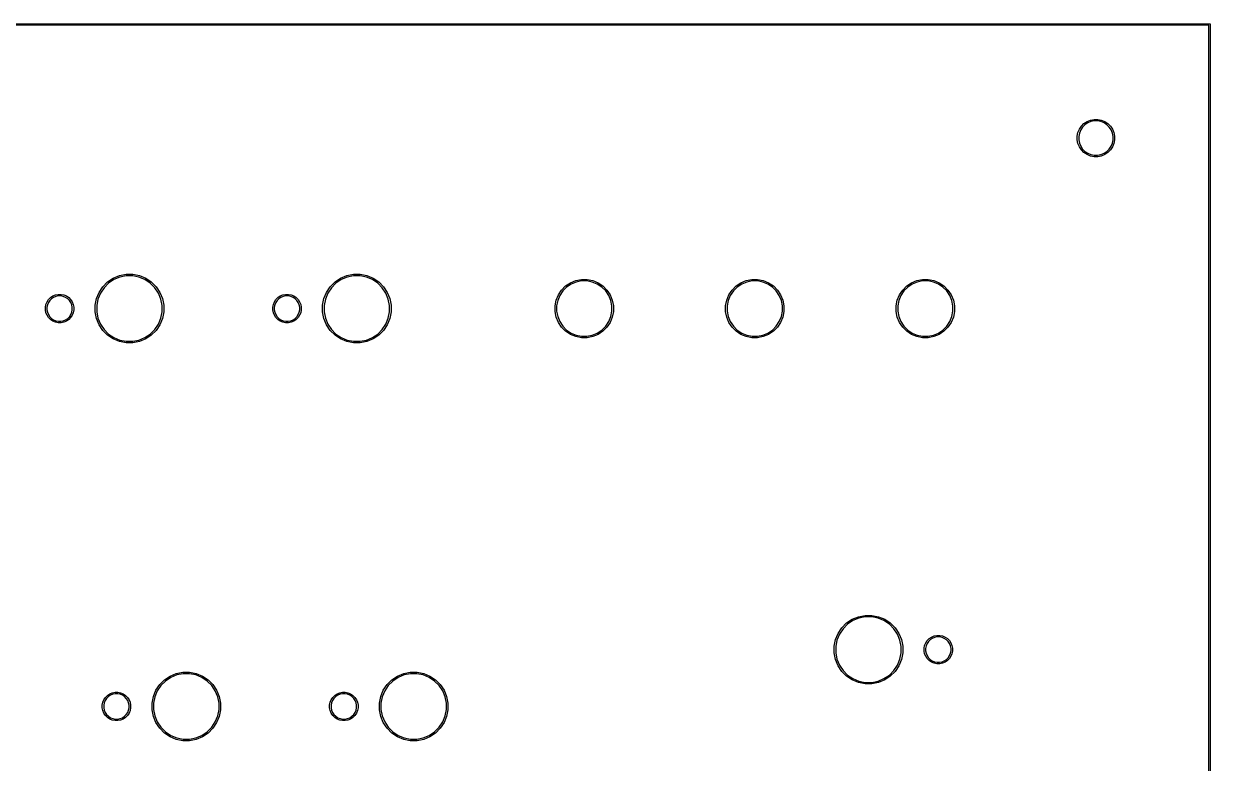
# Model space of a CAD drawing. Extents: x 0.7 to 21.3, y -8.5 to -2.
# Drawn here: x 16.04 to 21.25, y -5.25 to -2 of the extents above; entities that cross this region are included whole.
import ezdxf

# ---------------------------------------------------------------- set-up
doc = ezdxf.new("R2010")
doc.units = 0
doc.header["$MEASUREMENT"] = 0
doc.layers.add('BLACK', color=7, linetype='CONTINUOUS')

msp = doc.modelspace()

# ---------------------------------------------------------------- linework, layer by layer
at = {"layer": 'BLACK', "linetype": 'CONTINUOUS'}
for p, q in [((0.75014, -1.99705), (21.2499, -1.99705)), ((21.247, -2.00295), (0.75295, -2.00295)), ((21.247, -8.49705), (21.247, -2.00295)), ((21.2499, -1.99705), (21.25, -1.99703)), ((21.25, -1.99703), (21.2501, -1.99705)), ((21.2501, -1.99705), (21.2506, -1.99709)), ((21.2506, -1.99709), (21.2511, -1.99726)), ((21.2511, -1.99726), (21.2516, -1.99753)), ((21.2516, -1.99753), (21.2521, -1.9979)), ((21.2521, -1.9979), (21.2525, -1.99835)), ((21.2525, -1.99835), (21.2527, -1.99886)), ((21.2527, -1.99886), (21.2529, -1.99942)), ((21.2529, -1.99942), (21.253, -2)), ((21.253, -2), (21.253, -2.00014)), ((21.253, -2.00014), (21.253, -8.49986)), ((20.6773, -2.46112), (20.6862, -2.44768)), ((20.6914, -2.45192), (20.6832, -2.46427)), ((20.6862, -2.44768), (20.6977, -2.43624)), ((20.7019, -2.44142), (20.6914, -2.45192)), ((20.6977, -2.43624), (20.7111, -2.42726)), ((20.7143, -2.43316), (20.7019, -2.44142)), ((20.7111, -2.42726), (20.7261, -2.42107)), ((20.728, -2.42748), (20.7143, -2.43316)), ((20.7261, -2.42107), (20.7419, -2.41792)), ((20.7426, -2.42458), (20.728, -2.42748)), ((20.7419, -2.41792), (20.7581, -2.41792)), ((20.7574, -2.42458), (20.7426, -2.42458)), ((20.772, -2.42748), (20.7574, -2.42458)), ((20.7581, -2.41792), (20.7739, -2.42107)), ((20.7857, -2.43316), (20.772, -2.42748)), ((20.7739, -2.42107), (20.7889, -2.42726)), ((20.7981, -2.44142), (20.7857, -2.43316)), ((20.7889, -2.42726), (20.8023, -2.43624)), ((20.8086, -2.45192), (20.7981, -2.44142)), ((20.8023, -2.43624), (20.8138, -2.44768)), ((20.8168, -2.46427), (20.8086, -2.45192)), ((20.8138, -2.44768), (20.8227, -2.46112)), ((20.6679, -2.49192), (20.6711, -2.47606)), ((20.6679, -2.50808), (20.6679, -2.49192)), ((20.6711, -2.47606), (20.6773, -2.46112)), ((20.6775, -2.478), (20.6746, -2.49257)), ((20.6746, -2.49257), (20.6746, -2.50743)), ((20.6832, -2.46427), (20.6775, -2.478)), ((20.8225, -2.478), (20.8168, -2.46427)), ((20.8254, -2.49257), (20.8225, -2.478)), ((20.8227, -2.46112), (20.8289, -2.47606)), ((20.8254, -2.50743), (20.8254, -2.49257)), ((20.8289, -2.47606), (20.8321, -2.49192)), ((20.8321, -2.49192), (20.8321, -2.50808)), ((20.6711, -2.52394), (20.6679, -2.50808)), ((20.6773, -2.53888), (20.6711, -2.52394)), ((20.6746, -2.50743), (20.6775, -2.522)), ((20.6862, -2.55232), (20.6773, -2.53888)), ((20.6775, -2.522), (20.6832, -2.53573)), ((20.6832, -2.53573), (20.6914, -2.54808)), ((20.6977, -2.56376), (20.6862, -2.55232)), ((20.6914, -2.54808), (20.7019, -2.55858)), ((20.7981, -2.55858), (20.8086, -2.54808)), ((20.8138, -2.55232), (20.8023, -2.56376)), ((20.8086, -2.54808), (20.8168, -2.53573)), ((20.8227, -2.53888), (20.8138, -2.55232)), ((20.8168, -2.53573), (20.8225, -2.522)), ((20.8225, -2.522), (20.8254, -2.50743)), ((20.8289, -2.52394), (20.8227, -2.53888)), ((20.8321, -2.50808), (20.8289, -2.52394)), ((20.7111, -2.57274), (20.6977, -2.56376)), ((20.7019, -2.55858), (20.7143, -2.56684)), ((20.7261, -2.57893), (20.7111, -2.57274)), ((20.7143, -2.56684), (20.728, -2.57252)), ((20.7419, -2.58208), (20.7261, -2.57893)), ((20.728, -2.57252), (20.7426, -2.57542)), ((20.7581, -2.58208), (20.7419, -2.58208)), ((20.7426, -2.57542), (20.7574, -2.57542)), ((20.7574, -2.57542), (20.772, -2.57252)), ((20.7739, -2.57893), (20.7581, -2.58208)), ((20.772, -2.57252), (20.7857, -2.56684)), ((20.7889, -2.57274), (20.7739, -2.57893)), ((20.7857, -2.56684), (20.7981, -2.55858)), ((20.8023, -2.56376), (20.7889, -2.57274)), ((16.404, -3.13298), (16.4286, -3.1165)), ((16.4318, -3.1224), (16.4082, -3.13816)), ((16.4286, -3.1165), (16.4561, -3.10514)), ((16.458, -3.11155), (16.4318, -3.1224)), ((16.4561, -3.10514), (16.4852, -3.09935)), ((16.4858, -3.10601), (16.458, -3.11155)), ((16.4852, -3.09935), (16.5148, -3.09935)), ((16.5142, -3.10601), (16.4858, -3.10601)), ((16.542, -3.11155), (16.5142, -3.10601)), ((16.5148, -3.09935), (16.5439, -3.10514)), ((16.5682, -3.1224), (16.542, -3.11155)), ((16.5439, -3.10514), (16.5714, -3.1165)), ((16.5918, -3.13816), (16.5682, -3.1224)), ((16.5714, -3.1165), (16.596, -3.13298)), ((17.404, -3.13298), (17.4286, -3.1165)), ((17.4318, -3.1224), (17.4082, -3.13816)), ((17.4286, -3.1165), (17.4561, -3.10514)), ((17.458, -3.11155), (17.4318, -3.1224)), ((17.4561, -3.10514), (17.4852, -3.09935)), ((17.4858, -3.10601), (17.458, -3.11155)), ((17.4852, -3.09935), (17.5148, -3.09935)), ((17.5142, -3.10601), (17.4858, -3.10601)), ((17.542, -3.11155), (17.5142, -3.10601)), ((17.5148, -3.09935), (17.5439, -3.10514)), ((17.5682, -3.1224), (17.542, -3.11155)), ((17.5439, -3.10514), (17.5714, -3.1165)), ((17.5918, -3.13816), (17.5682, -3.1224)), ((17.5714, -3.1165), (17.596, -3.13298)), ((18.4393, -3.13646), (18.4626, -3.1268)), ((18.4626, -3.1268), (18.4874, -3.12188)), ((18.488, -3.12854), (18.4646, -3.13321)), ((18.4874, -3.12188), (18.5126, -3.12188)), ((18.512, -3.12854), (18.488, -3.12854)), ((18.5354, -3.13321), (18.512, -3.12854)), ((18.5126, -3.12188), (18.5374, -3.1268)), ((18.5374, -3.1268), (18.5607, -3.13646)), ((19.1893, -3.13646), (19.2126, -3.1268)), ((19.2126, -3.1268), (19.2374, -3.12188)), ((19.238, -3.12854), (19.2146, -3.13321)), ((19.2374, -3.12188), (19.2626, -3.12188)), ((19.262, -3.12854), (19.238, -3.12854)), ((19.2854, -3.13321), (19.262, -3.12854)), ((19.2626, -3.12188), (19.2874, -3.1268)), ((19.2874, -3.1268), (19.3107, -3.13646)), ((19.9393, -3.13646), (19.9626, -3.1268)), ((19.9626, -3.1268), (19.9874, -3.12188)), ((19.988, -3.12854), (19.9646, -3.13321)), ((19.9874, -3.12188), (20.0126, -3.12188)), ((20.012, -3.12854), (19.988, -3.12854)), ((20.0354, -3.13321), (20.012, -3.12854)), ((20.0126, -3.12188), (20.0374, -3.1268)), ((20.0374, -3.1268), (20.0607, -3.13646)), ((16.3551, -3.20606), (16.3665, -3.17864)), ((16.3724, -3.1818), (16.3615, -3.208)), ((16.3665, -3.17864), (16.383, -3.15397)), ((16.3882, -3.15821), (16.3724, -3.1818)), ((16.383, -3.15397), (16.404, -3.13298)), ((16.4082, -3.13816), (16.3882, -3.15821)), ((16.6118, -3.15821), (16.5918, -3.13816)), ((16.596, -3.13298), (16.617, -3.15397)), ((16.6276, -3.1818), (16.6118, -3.15821)), ((16.617, -3.15397), (16.6335, -3.17864)), ((16.6385, -3.208), (16.6276, -3.1818)), ((16.6335, -3.17864), (16.6449, -3.20606)), ((17.3551, -3.20606), (17.3665, -3.17864)), ((17.3724, -3.1818), (17.3615, -3.208)), ((17.3665, -3.17864), (17.383, -3.15397)), ((17.3882, -3.15821), (17.3724, -3.1818)), ((17.383, -3.15397), (17.404, -3.13298)), ((17.4082, -3.13816), (17.3882, -3.15821)), ((17.6118, -3.15821), (17.5918, -3.13816)), ((17.596, -3.13298), (17.617, -3.15397)), ((17.6276, -3.1818), (17.6118, -3.15821)), ((17.617, -3.15397), (17.6335, -3.17864)), ((17.6385, -3.208), (17.6276, -3.1818)), ((17.6335, -3.17864), (17.6449, -3.20606)), ((18.3865, -3.18931), (18.4005, -3.16833)), ((18.4057, -3.17257), (18.3924, -3.19247)), ((18.4005, -3.16833), (18.4183, -3.15048)), ((18.4226, -3.15566), (18.4057, -3.17257)), ((18.4183, -3.15048), (18.4393, -3.13646)), ((18.4425, -3.14236), (18.4226, -3.15566)), ((18.4646, -3.13321), (18.4425, -3.14236)), ((18.5575, -3.14236), (18.5354, -3.13321)), ((18.5774, -3.15566), (18.5575, -3.14236)), ((18.5607, -3.13646), (18.5817, -3.15048)), ((18.5943, -3.17257), (18.5774, -3.15566)), ((18.5817, -3.15048), (18.5995, -3.16833)), ((18.6076, -3.19247), (18.5943, -3.17257)), ((18.5995, -3.16833), (18.6135, -3.18931)), ((19.1365, -3.18931), (19.1505, -3.16833)), ((19.1557, -3.17257), (19.1424, -3.19247)), ((19.1505, -3.16833), (19.1683, -3.15048)), ((19.1726, -3.15566), (19.1557, -3.17257)), ((19.1683, -3.15048), (19.1893, -3.13646)), ((19.1925, -3.14236), (19.1726, -3.15566)), ((19.2146, -3.13321), (19.1925, -3.14236)), ((19.3075, -3.14236), (19.2854, -3.13321)), ((19.3274, -3.15566), (19.3075, -3.14236)), ((19.3107, -3.13646), (19.3317, -3.15048)), ((19.3443, -3.17257), (19.3274, -3.15566)), ((19.3317, -3.15048), (19.3495, -3.16833)), ((19.3576, -3.19247), (19.3443, -3.17257)), ((19.3495, -3.16833), (19.3635, -3.18931)), ((19.8865, -3.18931), (19.9005, -3.16833)), ((19.9057, -3.17257), (19.8924, -3.19247)), ((19.9005, -3.16833), (19.9183, -3.15048)), ((19.9226, -3.15566), (19.9057, -3.17257)), ((19.9183, -3.15048), (19.9393, -3.13646)), ((19.9425, -3.14236), (19.9226, -3.15566)), ((19.9646, -3.13321), (19.9425, -3.14236)), ((20.0575, -3.14236), (20.0354, -3.13321)), ((20.0774, -3.15566), (20.0575, -3.14236)), ((20.0607, -3.13646), (20.0817, -3.15048)), ((20.0943, -3.17257), (20.0774, -3.15566)), ((20.0817, -3.15048), (20.0995, -3.16833)), ((20.1076, -3.19247), (20.0943, -3.17257)), ((20.0995, -3.16833), (20.1135, -3.18931)), ((16.1304, -3.24384), (16.1328, -3.23177)), ((16.1328, -3.23177), (16.1375, -3.2204)), ((16.1392, -3.23371), (16.1371, -3.2445)), ((16.1375, -3.2204), (16.1444, -3.21016)), ((16.1434, -3.22355), (16.1392, -3.23371)), ((16.1495, -3.21441), (16.1434, -3.22355)), ((16.1444, -3.21016), (16.1531, -3.20146)), ((16.1573, -3.20663), (16.1495, -3.21441)), ((16.1531, -3.20146), (16.1633, -3.19462)), ((16.1665, -3.20052), (16.1573, -3.20663)), ((16.1633, -3.19462), (16.1747, -3.18991)), ((16.1766, -3.19631), (16.1665, -3.20052)), ((16.1747, -3.18991), (16.1868, -3.18751)), ((16.1874, -3.19417), (16.1766, -3.19631)), ((16.1868, -3.18751), (16.1991, -3.18751)), ((16.1984, -3.19417), (16.1874, -3.19417)), ((16.2092, -3.19631), (16.1984, -3.19417)), ((16.1991, -3.18751), (16.2111, -3.18991)), ((16.2194, -3.20052), (16.2092, -3.19631)), ((16.2111, -3.18991), (16.2225, -3.19462)), ((16.2285, -3.20663), (16.2194, -3.20052)), ((16.2225, -3.19462), (16.2328, -3.20146)), ((16.2363, -3.21441), (16.2285, -3.20663)), ((16.2328, -3.20146), (16.2415, -3.21016)), ((16.2424, -3.22355), (16.2363, -3.21441)), ((16.2415, -3.21016), (16.2483, -3.2204)), ((16.2466, -3.23371), (16.2424, -3.22355)), ((16.2487, -3.2445), (16.2466, -3.23371)), ((16.2483, -3.2204), (16.253, -3.23177)), ((16.253, -3.23177), (16.2554, -3.24384)), ((16.3494, -3.23516), (16.3551, -3.20606)), ((16.3615, -3.208), (16.356, -3.23582)), ((16.644, -3.23582), (16.6385, -3.208)), ((16.6449, -3.20606), (16.6506, -3.23516)), ((17.1304, -3.24384), (17.1328, -3.23177)), ((17.1328, -3.23177), (17.1375, -3.2204)), ((17.1392, -3.23371), (17.1371, -3.2445)), ((17.1375, -3.2204), (17.1444, -3.21016)), ((17.1434, -3.22355), (17.1392, -3.23371)), ((17.1495, -3.21441), (17.1434, -3.22355)), ((17.1444, -3.21016), (17.1531, -3.20146)), ((17.1573, -3.20663), (17.1495, -3.21441)), ((17.1531, -3.20146), (17.1633, -3.19462)), ((17.1665, -3.20052), (17.1573, -3.20663)), ((17.1633, -3.19462), (17.1747, -3.18991)), ((17.1766, -3.19631), (17.1665, -3.20052)), ((17.1747, -3.18991), (17.1868, -3.18751)), ((17.1874, -3.19417), (17.1766, -3.19631)), ((17.1868, -3.18751), (17.1991, -3.18751)), ((17.1984, -3.19417), (17.1874, -3.19417)), ((17.2092, -3.19631), (17.1984, -3.19417)), ((17.1991, -3.18751), (17.2111, -3.18991)), ((17.2194, -3.20052), (17.2092, -3.19631)), ((17.2111, -3.18991), (17.2225, -3.19462)), ((17.2285, -3.20663), (17.2194, -3.20052)), ((17.2225, -3.19462), (17.2328, -3.20146)), ((17.2363, -3.21441), (17.2285, -3.20663)), ((17.2328, -3.20146), (17.2415, -3.21016)), ((17.2424, -3.22355), (17.2363, -3.21441)), ((17.2415, -3.21016), (17.2483, -3.2204)), ((17.2466, -3.23371), (17.2424, -3.22355)), ((17.2487, -3.2445), (17.2466, -3.23371)), ((17.2483, -3.2204), (17.253, -3.23177)), ((17.253, -3.23177), (17.2554, -3.24384)), ((17.3494, -3.23516), (17.3551, -3.20606)), ((17.3615, -3.208), (17.356, -3.23582)), ((17.644, -3.23582), (17.6385, -3.208)), ((17.6449, -3.20606), (17.6506, -3.23516)), ((18.3719, -3.23738), (18.3768, -3.21263)), ((18.3768, -3.21263), (18.3865, -3.18931)), ((18.3832, -3.21457), (18.3785, -3.23804)), ((18.3924, -3.19247), (18.3832, -3.21457)), ((18.6168, -3.21457), (18.6076, -3.19247)), ((18.6135, -3.18931), (18.6232, -3.21263)), ((18.6215, -3.23804), (18.6168, -3.21457)), ((18.6232, -3.21263), (18.6281, -3.23738)), ((19.1219, -3.23738), (19.1268, -3.21263)), ((19.1268, -3.21263), (19.1365, -3.18931)), ((19.1332, -3.21457), (19.1285, -3.23804)), ((19.1424, -3.19247), (19.1332, -3.21457)), ((19.3668, -3.21457), (19.3576, -3.19247)), ((19.3635, -3.18931), (19.3732, -3.21263)), ((19.3715, -3.23804), (19.3668, -3.21457)), ((19.3732, -3.21263), (19.3781, -3.23738)), ((19.8719, -3.23738), (19.8768, -3.21263)), ((19.8768, -3.21263), (19.8865, -3.18931)), ((19.8832, -3.21457), (19.8785, -3.23804)), ((19.8924, -3.19247), (19.8832, -3.21457)), ((20.1168, -3.21457), (20.1076, -3.19247)), ((20.1135, -3.18931), (20.1232, -3.21263)), ((20.1215, -3.23804), (20.1168, -3.21457)), ((20.1232, -3.21263), (20.1281, -3.23738)), ((16.1304, -3.25616), (16.1304, -3.24384)), ((16.1328, -3.26823), (16.1304, -3.25616)), ((16.1375, -3.2796), (16.1328, -3.26823)), ((16.1371, -3.2445), (16.1371, -3.2555)), ((16.1371, -3.2555), (16.1392, -3.26629)), ((16.1444, -3.28984), (16.1375, -3.2796)), ((16.1392, -3.26629), (16.1434, -3.27645)), ((16.1434, -3.27645), (16.1495, -3.28559)), ((16.1495, -3.28559), (16.1573, -3.29337)), ((16.2285, -3.29337), (16.2363, -3.28559)), ((16.2363, -3.28559), (16.2424, -3.27645)), ((16.2483, -3.2796), (16.2415, -3.28984)), ((16.2424, -3.27645), (16.2466, -3.26629)), ((16.2466, -3.26629), (16.2487, -3.2555)), ((16.253, -3.26823), (16.2483, -3.2796)), ((16.2487, -3.2555), (16.2487, -3.2445)), ((16.2554, -3.25616), (16.253, -3.26823)), ((16.2554, -3.24384), (16.2554, -3.25616)), ((16.3494, -3.26484), (16.3494, -3.23516)), ((16.3551, -3.29394), (16.3494, -3.26484)), ((16.356, -3.23582), (16.356, -3.26418)), ((16.356, -3.26418), (16.3615, -3.292)), ((16.6385, -3.292), (16.644, -3.26418)), ((16.644, -3.26418), (16.644, -3.23582)), ((16.6506, -3.26484), (16.6449, -3.29394)), ((16.6506, -3.23516), (16.6506, -3.26484)), ((17.1304, -3.25616), (17.1304, -3.24384)), ((17.1328, -3.26823), (17.1304, -3.25616)), ((17.1375, -3.2796), (17.1328, -3.26823)), ((17.1371, -3.2445), (17.1371, -3.2555)), ((17.1371, -3.2555), (17.1392, -3.26629)), ((17.1444, -3.28984), (17.1375, -3.2796)), ((17.1392, -3.26629), (17.1434, -3.27645)), ((17.1434, -3.27645), (17.1495, -3.28559)), ((17.1495, -3.28559), (17.1573, -3.29337)), ((17.2285, -3.29337), (17.2363, -3.28559)), ((17.2363, -3.28559), (17.2424, -3.27645)), ((17.2483, -3.2796), (17.2415, -3.28984)), ((17.2424, -3.27645), (17.2466, -3.26629)), ((17.2466, -3.26629), (17.2487, -3.2555)), ((17.253, -3.26823), (17.2483, -3.2796)), ((17.2487, -3.2555), (17.2487, -3.2445)), ((17.2554, -3.25616), (17.253, -3.26823)), ((17.2554, -3.24384), (17.2554, -3.25616)), ((17.3494, -3.26484), (17.3494, -3.23516)), ((17.3551, -3.29394), (17.3494, -3.26484)), ((17.356, -3.23582), (17.356, -3.26418)), ((17.356, -3.26418), (17.3615, -3.292)), ((17.6385, -3.292), (17.644, -3.26418)), ((17.644, -3.26418), (17.644, -3.23582)), ((17.6506, -3.26484), (17.6449, -3.29394)), ((17.6506, -3.23516), (17.6506, -3.26484)), ((18.3719, -3.26262), (18.3719, -3.23738)), ((18.3768, -3.28737), (18.3719, -3.26262)), ((18.3785, -3.23804), (18.3785, -3.26196)), ((18.3785, -3.26196), (18.3832, -3.28543)), ((18.3832, -3.28543), (18.3924, -3.30753)), ((18.6076, -3.30753), (18.6168, -3.28543)), ((18.6168, -3.28543), (18.6215, -3.26196)), ((18.6215, -3.26196), (18.6215, -3.23804)), ((18.6281, -3.26262), (18.6232, -3.28737)), ((18.6281, -3.23738), (18.6281, -3.26262)), ((19.1219, -3.26262), (19.1219, -3.23738)), ((19.1268, -3.28737), (19.1219, -3.26262)), ((19.1285, -3.23804), (19.1285, -3.26196)), ((19.1285, -3.26196), (19.1332, -3.28543)), ((19.1332, -3.28543), (19.1424, -3.30753)), ((19.3576, -3.30753), (19.3668, -3.28543)), ((19.3668, -3.28543), (19.3715, -3.26196)), ((19.3715, -3.26196), (19.3715, -3.23804)), ((19.3781, -3.26262), (19.3732, -3.28737)), ((19.3781, -3.23738), (19.3781, -3.26262)), ((19.8719, -3.26262), (19.8719, -3.23738)), ((19.8768, -3.28737), (19.8719, -3.26262)), ((19.8785, -3.23804), (19.8785, -3.26196)), ((19.8785, -3.26196), (19.8832, -3.28543)), ((19.8832, -3.28543), (19.8924, -3.30753)), ((20.1076, -3.30753), (20.1168, -3.28543)), ((20.1168, -3.28543), (20.1215, -3.26196)), ((20.1215, -3.26196), (20.1215, -3.23804)), ((20.1281, -3.26262), (20.1232, -3.28737)), ((20.1281, -3.23738), (20.1281, -3.26262)), ((16.1531, -3.29854), (16.1444, -3.28984)), ((16.1633, -3.30538), (16.1531, -3.29854)), ((16.1573, -3.29337), (16.1665, -3.29948)), ((16.1747, -3.31009), (16.1633, -3.30538)), ((16.1665, -3.29948), (16.1766, -3.30369)), ((16.1868, -3.31249), (16.1747, -3.31009)), ((16.1766, -3.30369), (16.1874, -3.30583)), ((16.1991, -3.31249), (16.1868, -3.31249)), ((16.1874, -3.30583), (16.1984, -3.30583)), ((16.1984, -3.30583), (16.2092, -3.30369)), ((16.2111, -3.31009), (16.1991, -3.31249)), ((16.2092, -3.30369), (16.2194, -3.29948)), ((16.2225, -3.30538), (16.2111, -3.31009)), ((16.2194, -3.29948), (16.2285, -3.29337)), ((16.2328, -3.29854), (16.2225, -3.30538)), ((16.2415, -3.28984), (16.2328, -3.29854)), ((16.3665, -3.32136), (16.3551, -3.29394)), ((16.3615, -3.292), (16.3724, -3.3182)), ((16.383, -3.34603), (16.3665, -3.32136)), ((16.3724, -3.3182), (16.3882, -3.34179)), ((16.6118, -3.34179), (16.6276, -3.3182)), ((16.6335, -3.32136), (16.617, -3.34603)), ((16.6276, -3.3182), (16.6385, -3.292)), ((16.6449, -3.29394), (16.6335, -3.32136)), ((17.1531, -3.29854), (17.1444, -3.28984)), ((17.1633, -3.30538), (17.1531, -3.29854)), ((17.1573, -3.29337), (17.1665, -3.29948)), ((17.1747, -3.31009), (17.1633, -3.30538)), ((17.1665, -3.29948), (17.1766, -3.30369)), ((17.1868, -3.31249), (17.1747, -3.31009)), ((17.1766, -3.30369), (17.1874, -3.30583)), ((17.1991, -3.31249), (17.1868, -3.31249)), ((17.1874, -3.30583), (17.1984, -3.30583)), ((17.1984, -3.30583), (17.2092, -3.30369)), ((17.2111, -3.31009), (17.1991, -3.31249)), ((17.2092, -3.30369), (17.2194, -3.29948)), ((17.2225, -3.30538), (17.2111, -3.31009)), ((17.2194, -3.29948), (17.2285, -3.29337)), ((17.2328, -3.29854), (17.2225, -3.30538)), ((17.2415, -3.28984), (17.2328, -3.29854)), ((17.3665, -3.32136), (17.3551, -3.29394)), ((17.3615, -3.292), (17.3724, -3.3182)), ((17.383, -3.34603), (17.3665, -3.32136)), ((17.3724, -3.3182), (17.3882, -3.34179)), ((17.6118, -3.34179), (17.6276, -3.3182)), ((17.6335, -3.32136), (17.617, -3.34603)), ((17.6276, -3.3182), (17.6385, -3.292)), ((17.6449, -3.29394), (17.6335, -3.32136)), ((18.3865, -3.31069), (18.3768, -3.28737)), ((18.4005, -3.33167), (18.3865, -3.31069)), ((18.3924, -3.30753), (18.4057, -3.32743)), ((18.4183, -3.34952), (18.4005, -3.33167)), ((18.4057, -3.32743), (18.4226, -3.34434)), ((18.5774, -3.34434), (18.5943, -3.32743)), ((18.5995, -3.33167), (18.5817, -3.34952)), ((18.5943, -3.32743), (18.6076, -3.30753)), ((18.6135, -3.31069), (18.5995, -3.33167)), ((18.6232, -3.28737), (18.6135, -3.31069)), ((19.1365, -3.31069), (19.1268, -3.28737)), ((19.1505, -3.33167), (19.1365, -3.31069)), ((19.1424, -3.30753), (19.1557, -3.32743)), ((19.1683, -3.34952), (19.1505, -3.33167)), ((19.1557, -3.32743), (19.1726, -3.34434)), ((19.3274, -3.34434), (19.3443, -3.32743)), ((19.3495, -3.33167), (19.3317, -3.34952)), ((19.3443, -3.32743), (19.3576, -3.30753)), ((19.3635, -3.31069), (19.3495, -3.33167)), ((19.3732, -3.28737), (19.3635, -3.31069)), ((19.8865, -3.31069), (19.8768, -3.28737)), ((19.9005, -3.33167), (19.8865, -3.31069)), ((19.8924, -3.30753), (19.9057, -3.32743)), ((19.9183, -3.34952), (19.9005, -3.33167)), ((19.9057, -3.32743), (19.9226, -3.34434)), ((20.0774, -3.34434), (20.0943, -3.32743)), ((20.0995, -3.33167), (20.0817, -3.34952)), ((20.0943, -3.32743), (20.1076, -3.30753)), ((20.1135, -3.31069), (20.0995, -3.33167)), ((20.1232, -3.28737), (20.1135, -3.31069)), ((16.404, -3.36702), (16.383, -3.34603)), ((16.3882, -3.34179), (16.4082, -3.36184)), ((16.4286, -3.3835), (16.404, -3.36702)), ((16.4082, -3.36184), (16.4318, -3.3776)), ((16.4561, -3.39486), (16.4286, -3.3835)), ((16.4318, -3.3776), (16.458, -3.38845)), ((16.458, -3.38845), (16.4858, -3.39399)), ((16.5142, -3.39399), (16.542, -3.38845)), ((16.542, -3.38845), (16.5682, -3.3776)), ((16.5714, -3.3835), (16.5439, -3.39486)), ((16.5682, -3.3776), (16.5918, -3.36184)), ((16.596, -3.36702), (16.5714, -3.3835)), ((16.5918, -3.36184), (16.6118, -3.34179)), ((16.617, -3.34603), (16.596, -3.36702)), ((17.404, -3.36702), (17.383, -3.34603)), ((17.3882, -3.34179), (17.4082, -3.36184)), ((17.4286, -3.3835), (17.404, -3.36702)), ((17.4082, -3.36184), (17.4318, -3.3776)), ((17.4561, -3.39486), (17.4286, -3.3835)), ((17.4318, -3.3776), (17.458, -3.38845)), ((17.458, -3.38845), (17.4858, -3.39399)), ((17.5142, -3.39399), (17.542, -3.38845)), ((17.542, -3.38845), (17.5682, -3.3776)), ((17.5714, -3.3835), (17.5439, -3.39486)), ((17.5682, -3.3776), (17.5918, -3.36184)), ((17.596, -3.36702), (17.5714, -3.3835)), ((17.5918, -3.36184), (17.6118, -3.34179)), ((17.617, -3.34603), (17.596, -3.36702)), ((18.4393, -3.36354), (18.4183, -3.34952)), ((18.4226, -3.34434), (18.4425, -3.35764)), ((18.4626, -3.3732), (18.4393, -3.36354)), ((18.4425, -3.35764), (18.4646, -3.36679)), ((18.4874, -3.37812), (18.4626, -3.3732)), ((18.4646, -3.36679), (18.488, -3.37146)), ((18.5126, -3.37812), (18.4874, -3.37812)), ((18.488, -3.37146), (18.512, -3.37146)), ((18.512, -3.37146), (18.5354, -3.36679)), ((18.5374, -3.3732), (18.5126, -3.37812)), ((18.5354, -3.36679), (18.5575, -3.35764)), ((18.5607, -3.36354), (18.5374, -3.3732)), ((18.5575, -3.35764), (18.5774, -3.34434)), ((18.5817, -3.34952), (18.5607, -3.36354)), ((19.1893, -3.36354), (19.1683, -3.34952)), ((19.1726, -3.34434), (19.1925, -3.35764)), ((19.2126, -3.3732), (19.1893, -3.36354)), ((19.1925, -3.35764), (19.2146, -3.36679)), ((19.2374, -3.37812), (19.2126, -3.3732)), ((19.2146, -3.36679), (19.238, -3.37146)), ((19.2626, -3.37812), (19.2374, -3.37812)), ((19.238, -3.37146), (19.262, -3.37146)), ((19.262, -3.37146), (19.2854, -3.36679)), ((19.2874, -3.3732), (19.2626, -3.37812)), ((19.2854, -3.36679), (19.3075, -3.35764)), ((19.3107, -3.36354), (19.2874, -3.3732)), ((19.3075, -3.35764), (19.3274, -3.34434)), ((19.3317, -3.34952), (19.3107, -3.36354)), ((19.9393, -3.36354), (19.9183, -3.34952)), ((19.9226, -3.34434), (19.9425, -3.35764)), ((19.9626, -3.3732), (19.9393, -3.36354)), ((19.9425, -3.35764), (19.9646, -3.36679)), ((19.9874, -3.37812), (19.9626, -3.3732)), ((19.9646, -3.36679), (19.988, -3.37146)), ((20.0126, -3.37812), (19.9874, -3.37812)), ((19.988, -3.37146), (20.012, -3.37146)), ((20.012, -3.37146), (20.0354, -3.36679)), ((20.0374, -3.3732), (20.0126, -3.37812)), ((20.0354, -3.36679), (20.0575, -3.35764)), ((20.0607, -3.36354), (20.0374, -3.3732)), ((20.0575, -3.35764), (20.0774, -3.34434)), ((20.0817, -3.34952), (20.0607, -3.36354)), ((16.4852, -3.40065), (16.4561, -3.39486)), ((16.5148, -3.40065), (16.4852, -3.40065)), ((16.4858, -3.39399), (16.5142, -3.39399)), ((16.5439, -3.39486), (16.5148, -3.40065)), ((17.4852, -3.40065), (17.4561, -3.39486)), ((17.5148, -3.40065), (17.4852, -3.40065)), ((17.4858, -3.39399), (17.5142, -3.39399)), ((17.5439, -3.39486), (17.5148, -3.40065)), ((19.633, -4.65397), (19.654, -4.63298)), ((19.6582, -4.63816), (19.6382, -4.65821)), ((19.654, -4.63298), (19.6786, -4.6165)), ((19.6818, -4.6224), (19.6582, -4.63816)), ((19.6786, -4.6165), (19.7061, -4.60514)), ((19.708, -4.61155), (19.6818, -4.6224)), ((19.7061, -4.60514), (19.7352, -4.59935)), ((19.7358, -4.60601), (19.708, -4.61155)), ((19.7352, -4.59935), (19.7648, -4.59935)), ((19.7642, -4.60601), (19.7358, -4.60601)), ((19.792, -4.61155), (19.7642, -4.60601)), ((19.7648, -4.59935), (19.7939, -4.60514)), ((19.8182, -4.6224), (19.792, -4.61155)), ((19.7939, -4.60514), (19.8214, -4.6165)), ((19.8418, -4.63816), (19.8182, -4.6224)), ((19.8214, -4.6165), (19.846, -4.63298)), ((19.8618, -4.65821), (19.8418, -4.63816)), ((19.846, -4.63298), (19.867, -4.65397)), ((19.6051, -4.70606), (19.6165, -4.67864)), ((19.6224, -4.6818), (19.6115, -4.708)), ((19.6165, -4.67864), (19.633, -4.65397)), ((19.6382, -4.65821), (19.6224, -4.6818)), ((19.8776, -4.6818), (19.8618, -4.65821)), ((19.867, -4.65397), (19.8835, -4.67864)), ((19.8885, -4.708), (19.8776, -4.6818)), ((19.8835, -4.67864), (19.8949, -4.70606)), ((20.0172, -4.70146), (20.0275, -4.69462)), ((20.0275, -4.69462), (20.0389, -4.68991)), ((20.0389, -4.68991), (20.0509, -4.68751)), ((20.0516, -4.69417), (20.0408, -4.69631)), ((20.0509, -4.68751), (20.0632, -4.68751)), ((20.0626, -4.69417), (20.0516, -4.69417)), ((20.0734, -4.69631), (20.0626, -4.69417)), ((20.0632, -4.68751), (20.0753, -4.68991)), ((20.0753, -4.68991), (20.0867, -4.69462)), ((20.0867, -4.69462), (20.0969, -4.70146)), ((19.5994, -4.73516), (19.6051, -4.70606)), ((19.5994, -4.76484), (19.5994, -4.73516)), ((19.6115, -4.708), (19.606, -4.73582)), ((19.606, -4.73582), (19.606, -4.76418)), ((19.894, -4.73582), (19.8885, -4.708)), ((19.894, -4.76418), (19.894, -4.73582)), ((19.8949, -4.70606), (19.9006, -4.73516)), ((19.9006, -4.73516), (19.9006, -4.76484)), ((19.9946, -4.74385), (19.997, -4.73177)), ((19.9946, -4.75615), (19.9946, -4.74385)), ((19.997, -4.73177), (20.0017, -4.7204)), ((20.0034, -4.73371), (20.0013, -4.7445)), ((20.0013, -4.7445), (20.0013, -4.7555)), ((20.0017, -4.7204), (20.0085, -4.71016)), ((20.0076, -4.72355), (20.0034, -4.73371)), ((20.0137, -4.71441), (20.0076, -4.72355)), ((20.0085, -4.71016), (20.0172, -4.70146)), ((20.0215, -4.70663), (20.0137, -4.71441)), ((20.0306, -4.70052), (20.0215, -4.70663)), ((20.0408, -4.69631), (20.0306, -4.70052)), ((20.0835, -4.70052), (20.0734, -4.69631)), ((20.0927, -4.70663), (20.0835, -4.70052)), ((20.1005, -4.71441), (20.0927, -4.70663)), ((20.0969, -4.70146), (20.1056, -4.71016)), ((20.1066, -4.72355), (20.1005, -4.71441)), ((20.1056, -4.71016), (20.1125, -4.7204)), ((20.1108, -4.73371), (20.1066, -4.72355)), ((20.1129, -4.7445), (20.1108, -4.73371)), ((20.1125, -4.7204), (20.1172, -4.73177)), ((20.1129, -4.7555), (20.1129, -4.7445)), ((20.1172, -4.73177), (20.1196, -4.74385)), ((20.1196, -4.74385), (20.1196, -4.75615)), ((19.6051, -4.79394), (19.5994, -4.76484)), ((19.6165, -4.82136), (19.6051, -4.79394)), ((19.606, -4.76418), (19.6115, -4.792)), ((19.6115, -4.792), (19.6224, -4.8182)), ((19.8776, -4.8182), (19.8885, -4.792)), ((19.8949, -4.79394), (19.8835, -4.82136)), ((19.8885, -4.792), (19.894, -4.76418)), ((19.9006, -4.76484), (19.8949, -4.79394)), ((19.997, -4.76823), (19.9946, -4.75615)), ((20.0017, -4.7796), (19.997, -4.76823)), ((20.0013, -4.7555), (20.0034, -4.76629)), ((20.0085, -4.78984), (20.0017, -4.7796)), ((20.0034, -4.76629), (20.0076, -4.77645)), ((20.0076, -4.77645), (20.0137, -4.78559)), ((20.0172, -4.79854), (20.0085, -4.78984)), ((20.0137, -4.78559), (20.0215, -4.79337)), ((20.0275, -4.80538), (20.0172, -4.79854)), ((20.0215, -4.79337), (20.0306, -4.79948)), ((20.0306, -4.79948), (20.0408, -4.80369)), ((20.0734, -4.80369), (20.0835, -4.79948)), ((20.0835, -4.79948), (20.0927, -4.79337)), ((20.0969, -4.79854), (20.0867, -4.80538)), ((20.0927, -4.79337), (20.1005, -4.78559)), ((20.1056, -4.78984), (20.0969, -4.79854)), ((20.1005, -4.78559), (20.1066, -4.77645)), ((20.1125, -4.7796), (20.1056, -4.78984)), ((20.1066, -4.77645), (20.1108, -4.76629)), ((20.1108, -4.76629), (20.1129, -4.7555)), ((20.1172, -4.76823), (20.1125, -4.7796)), ((20.1196, -4.75615), (20.1172, -4.76823)), ((16.7061, -4.85514), (16.7352, -4.84935)), ((16.7352, -4.84935), (16.7648, -4.84935)), ((16.7648, -4.84935), (16.7939, -4.85514)), ((17.7061, -4.85514), (17.7352, -4.84935)), ((17.7352, -4.84935), (17.7648, -4.84935)), ((17.7648, -4.84935), (17.7939, -4.85514)), ((19.633, -4.84603), (19.6165, -4.82136)), ((19.6224, -4.8182), (19.6382, -4.84179)), ((19.654, -4.86702), (19.633, -4.84603)), ((19.6382, -4.84179), (19.6582, -4.86184)), ((19.8418, -4.86184), (19.8618, -4.84179)), ((19.867, -4.84603), (19.846, -4.86702)), ((19.8618, -4.84179), (19.8776, -4.8182)), ((19.8835, -4.82136), (19.867, -4.84603)), ((20.0389, -4.81009), (20.0275, -4.80538)), ((20.0509, -4.81249), (20.0389, -4.81009)), ((20.0408, -4.80369), (20.0516, -4.80583)), ((20.0632, -4.81249), (20.0509, -4.81249)), ((20.0516, -4.80583), (20.0626, -4.80583)), ((20.0626, -4.80583), (20.0734, -4.80369)), ((20.0753, -4.81009), (20.0632, -4.81249)), ((20.0867, -4.80538), (20.0753, -4.81009)), ((16.6165, -4.92864), (16.633, -4.90397)), ((16.633, -4.90397), (16.654, -4.88298)), ((16.6582, -4.88816), (16.6382, -4.90821)), ((16.654, -4.88298), (16.6786, -4.8665)), ((16.6818, -4.8724), (16.6582, -4.88816)), ((16.6786, -4.8665), (16.7061, -4.85514)), ((16.708, -4.86155), (16.6818, -4.8724)), ((16.7358, -4.85601), (16.708, -4.86155)), ((16.7642, -4.85601), (16.7358, -4.85601)), ((16.792, -4.86155), (16.7642, -4.85601)), ((16.8182, -4.8724), (16.792, -4.86155)), ((16.7939, -4.85514), (16.8214, -4.8665)), ((16.8418, -4.88816), (16.8182, -4.8724)), ((16.8214, -4.8665), (16.846, -4.88298)), ((16.8618, -4.90821), (16.8418, -4.88816)), ((16.846, -4.88298), (16.867, -4.90397)), ((16.867, -4.90397), (16.8835, -4.92864)), ((17.6165, -4.92864), (17.633, -4.90397)), ((17.633, -4.90397), (17.654, -4.88298)), ((17.6582, -4.88816), (17.6382, -4.90821)), ((17.654, -4.88298), (17.6786, -4.8665)), ((17.6818, -4.8724), (17.6582, -4.88816)), ((17.6786, -4.8665), (17.7061, -4.85514)), ((17.708, -4.86155), (17.6818, -4.8724)), ((17.7358, -4.85601), (17.708, -4.86155)), ((17.7642, -4.85601), (17.7358, -4.85601)), ((17.792, -4.86155), (17.7642, -4.85601)), ((17.8182, -4.8724), (17.792, -4.86155)), ((17.7939, -4.85514), (17.8214, -4.8665)), ((17.8418, -4.88816), (17.8182, -4.8724)), ((17.8214, -4.8665), (17.846, -4.88298)), ((17.8618, -4.90821), (17.8418, -4.88816)), ((17.846, -4.88298), (17.867, -4.90397)), ((17.867, -4.90397), (17.8835, -4.92864)), ((19.6786, -4.8835), (19.654, -4.86702)), ((19.6582, -4.86184), (19.6818, -4.8776)), ((19.7061, -4.89486), (19.6786, -4.8835)), ((19.6818, -4.8776), (19.708, -4.88845)), ((19.7352, -4.90065), (19.7061, -4.89486)), ((19.708, -4.88845), (19.7358, -4.89399)), ((19.7648, -4.90065), (19.7352, -4.90065)), ((19.7358, -4.89399), (19.7642, -4.89399)), ((19.7642, -4.89399), (19.792, -4.88845)), ((19.7939, -4.89486), (19.7648, -4.90065)), ((19.792, -4.88845), (19.8182, -4.8776)), ((19.8214, -4.8835), (19.7939, -4.89486)), ((19.8182, -4.8776), (19.8418, -4.86184)), ((19.846, -4.86702), (19.8214, -4.8835)), ((16.3944, -4.96016), (16.4031, -4.95146)), ((16.4073, -4.95663), (16.3995, -4.96441)), ((16.4031, -4.95146), (16.4133, -4.94462)), ((16.4165, -4.95052), (16.4073, -4.95663)), ((16.4133, -4.94462), (16.4247, -4.93991)), ((16.4266, -4.94631), (16.4165, -4.95052)), ((16.4247, -4.93991), (16.4368, -4.93751)), ((16.4374, -4.94417), (16.4266, -4.94631)), ((16.4368, -4.93751), (16.4491, -4.93751)), ((16.4484, -4.94417), (16.4374, -4.94417)), ((16.4592, -4.94631), (16.4484, -4.94417)), ((16.4491, -4.93751), (16.4611, -4.93991)), ((16.4694, -4.95052), (16.4592, -4.94631)), ((16.4611, -4.93991), (16.4725, -4.94462)), ((16.4785, -4.95663), (16.4694, -4.95052)), ((16.4725, -4.94462), (16.4828, -4.95146)), ((16.4863, -4.96441), (16.4785, -4.95663)), ((16.4828, -4.95146), (16.4915, -4.96016)), ((16.5994, -4.98516), (16.6051, -4.95606)), ((16.6051, -4.95606), (16.6165, -4.92864)), ((16.6224, -4.9318), (16.6115, -4.958)), ((16.6382, -4.90821), (16.6224, -4.9318)), ((16.8776, -4.9318), (16.8618, -4.90821)), ((16.8885, -4.958), (16.8776, -4.9318)), ((16.8835, -4.92864), (16.8949, -4.95606)), ((16.8949, -4.95606), (16.9006, -4.98516)), ((17.3944, -4.96016), (17.4031, -4.95146)), ((17.4073, -4.95663), (17.3995, -4.96441)), ((17.4031, -4.95146), (17.4133, -4.94462)), ((17.4165, -4.95052), (17.4073, -4.95663)), ((17.4133, -4.94462), (17.4247, -4.93991)), ((17.4266, -4.94631), (17.4165, -4.95052)), ((17.4247, -4.93991), (17.4368, -4.93751)), ((17.4374, -4.94417), (17.4266, -4.94631)), ((17.4368, -4.93751), (17.4491, -4.93751)), ((17.4484, -4.94417), (17.4374, -4.94417)), ((17.4592, -4.94631), (17.4484, -4.94417)), ((17.4491, -4.93751), (17.4611, -4.93991)), ((17.4694, -4.95052), (17.4592, -4.94631)), ((17.4611, -4.93991), (17.4725, -4.94462)), ((17.4785, -4.95663), (17.4694, -4.95052)), ((17.4725, -4.94462), (17.4828, -4.95146)), ((17.4863, -4.96441), (17.4785, -4.95663)), ((17.4828, -4.95146), (17.4915, -4.96016)), ((17.5994, -4.98516), (17.6051, -4.95606)), ((17.6051, -4.95606), (17.6165, -4.92864)), ((17.6224, -4.9318), (17.6115, -4.958)), ((17.6382, -4.90821), (17.6224, -4.9318)), ((17.8776, -4.9318), (17.8618, -4.90821)), ((17.8885, -4.958), (17.8776, -4.9318)), ((17.8835, -4.92864), (17.8949, -4.95606)), ((17.8949, -4.95606), (17.9006, -4.98516)), ((16.3804, -4.99385), (16.3828, -4.98177)), ((16.3804, -5.00615), (16.3804, -4.99385)), ((16.3828, -5.01823), (16.3804, -5.00615)), ((16.3828, -4.98177), (16.3875, -4.9704)), ((16.3892, -4.98371), (16.3871, -4.9945)), ((16.3871, -4.9945), (16.3871, -5.0055)), ((16.3871, -5.0055), (16.3892, -5.01629)), ((16.3875, -4.9704), (16.3944, -4.96016)), ((16.3934, -4.97355), (16.3892, -4.98371)), ((16.3995, -4.96441), (16.3934, -4.97355)), ((16.4924, -4.97355), (16.4863, -4.96441)), ((16.4915, -4.96016), (16.4983, -4.9704)), ((16.4966, -4.98371), (16.4924, -4.97355)), ((16.4987, -4.9945), (16.4966, -4.98371)), ((16.4966, -5.01629), (16.4987, -5.0055)), ((16.4983, -4.9704), (16.503, -4.98177)), ((16.4987, -5.0055), (16.4987, -4.9945)), ((16.503, -4.98177), (16.5054, -4.99385)), ((16.5054, -5.00615), (16.503, -5.01823)), ((16.5054, -4.99385), (16.5054, -5.00615)), ((16.5994, -5.01484), (16.5994, -4.98516)), ((16.6115, -4.958), (16.606, -4.98582)), ((16.606, -4.98582), (16.606, -5.01418)), ((16.894, -4.98582), (16.8885, -4.958)), ((16.894, -5.01418), (16.894, -4.98582)), ((16.9006, -4.98516), (16.9006, -5.01484)), ((17.3804, -4.99385), (17.3828, -4.98177)), ((17.3804, -5.00615), (17.3804, -4.99385)), ((17.3828, -5.01823), (17.3804, -5.00615)), ((17.3828, -4.98177), (17.3875, -4.9704)), ((17.3892, -4.98371), (17.3871, -4.9945)), ((17.3871, -4.9945), (17.3871, -5.0055)), ((17.3871, -5.0055), (17.3892, -5.01629)), ((17.3875, -4.9704), (17.3944, -4.96016)), ((17.3934, -4.97355), (17.3892, -4.98371)), ((17.3995, -4.96441), (17.3934, -4.97355)), ((17.4924, -4.97355), (17.4863, -4.96441)), ((17.4915, -4.96016), (17.4983, -4.9704)), ((17.4966, -4.98371), (17.4924, -4.97355)), ((17.4987, -4.9945), (17.4966, -4.98371)), ((17.4966, -5.01629), (17.4987, -5.0055)), ((17.4983, -4.9704), (17.503, -4.98177)), ((17.4987, -5.0055), (17.4987, -4.9945)), ((17.503, -4.98177), (17.5054, -4.99385)), ((17.5054, -5.00615), (17.503, -5.01823)), ((17.5054, -4.99385), (17.5054, -5.00615)), ((17.5994, -5.01484), (17.5994, -4.98516)), ((17.6115, -4.958), (17.606, -4.98582)), ((17.606, -4.98582), (17.606, -5.01418)), ((17.894, -4.98582), (17.8885, -4.958)), ((17.894, -5.01418), (17.894, -4.98582)), ((17.9006, -4.98516), (17.9006, -5.01484)), ((16.3875, -5.0296), (16.3828, -5.01823)), ((16.3944, -5.03984), (16.3875, -5.0296)), ((16.3892, -5.01629), (16.3934, -5.02645)), ((16.3934, -5.02645), (16.3995, -5.03559)), ((16.4031, -5.04854), (16.3944, -5.03984)), ((16.3995, -5.03559), (16.4073, -5.04337)), ((16.4133, -5.05538), (16.4031, -5.04854)), ((16.4073, -5.04337), (16.4165, -5.04948)), ((16.4247, -5.06009), (16.4133, -5.05538)), ((16.4165, -5.04948), (16.4266, -5.05369)), ((16.4368, -5.06249), (16.4247, -5.06009)), ((16.4266, -5.05369), (16.4374, -5.05583)), ((16.4374, -5.05583), (16.4484, -5.05583)), ((16.4484, -5.05583), (16.4592, -5.05369)), ((16.4611, -5.06009), (16.4491, -5.06249)), ((16.4592, -5.05369), (16.4694, -5.04948)), ((16.4725, -5.05538), (16.4611, -5.06009)), ((16.4694, -5.04948), (16.4785, -5.04337)), ((16.4828, -5.04854), (16.4725, -5.05538)), ((16.4785, -5.04337), (16.4863, -5.03559)), ((16.4915, -5.03984), (16.4828, -5.04854)), ((16.4863, -5.03559), (16.4924, -5.02645)), ((16.4983, -5.0296), (16.4915, -5.03984)), ((16.4924, -5.02645), (16.4966, -5.01629)), ((16.503, -5.01823), (16.4983, -5.0296)), ((16.6051, -5.04394), (16.5994, -5.01484)), ((16.6165, -5.07136), (16.6051, -5.04394)), ((16.606, -5.01418), (16.6115, -5.042)), ((16.6115, -5.042), (16.6224, -5.0682)), ((16.8776, -5.0682), (16.8885, -5.042)), ((16.8949, -5.04394), (16.8835, -5.07136)), ((16.8885, -5.042), (16.894, -5.01418)), ((16.9006, -5.01484), (16.8949, -5.04394)), ((17.3875, -5.0296), (17.3828, -5.01823)), ((17.3944, -5.03984), (17.3875, -5.0296)), ((17.3892, -5.01629), (17.3934, -5.02645)), ((17.3934, -5.02645), (17.3995, -5.03559)), ((17.4031, -5.04854), (17.3944, -5.03984)), ((17.3995, -5.03559), (17.4073, -5.04337)), ((17.4133, -5.05538), (17.4031, -5.04854)), ((17.4073, -5.04337), (17.4165, -5.04948)), ((17.4247, -5.06009), (17.4133, -5.05538)), ((17.4165, -5.04948), (17.4266, -5.05369)), ((17.4368, -5.06249), (17.4247, -5.06009)), ((17.4266, -5.05369), (17.4374, -5.05583)), ((17.4374, -5.05583), (17.4484, -5.05583)), ((17.4484, -5.05583), (17.4592, -5.05369)), ((17.4611, -5.06009), (17.4491, -5.06249)), ((17.4592, -5.05369), (17.4694, -5.04948)), ((17.4725, -5.05538), (17.4611, -5.06009)), ((17.4694, -5.04948), (17.4785, -5.04337)), ((17.4828, -5.04854), (17.4725, -5.05538)), ((17.4785, -5.04337), (17.4863, -5.03559)), ((17.4915, -5.03984), (17.4828, -5.04854)), ((17.4863, -5.03559), (17.4924, -5.02645)), ((17.4983, -5.0296), (17.4915, -5.03984)), ((17.4924, -5.02645), (17.4966, -5.01629)), ((17.503, -5.01823), (17.4983, -5.0296)), ((17.6051, -5.04394), (17.5994, -5.01484)), ((17.6165, -5.07136), (17.6051, -5.04394)), ((17.606, -5.01418), (17.6115, -5.042)), ((17.6115, -5.042), (17.6224, -5.0682)), ((17.8776, -5.0682), (17.8885, -5.042)), ((17.8949, -5.04394), (17.8835, -5.07136)), ((17.8885, -5.042), (17.894, -5.01418)), ((17.9006, -5.01484), (17.8949, -5.04394)), ((16.4491, -5.06249), (16.4368, -5.06249)), ((16.633, -5.09603), (16.6165, -5.07136)), ((16.6224, -5.0682), (16.6382, -5.09179)), ((16.654, -5.11702), (16.633, -5.09603)), ((16.6382, -5.09179), (16.6582, -5.11184)), ((16.6582, -5.11184), (16.6818, -5.1276)), ((16.8182, -5.1276), (16.8418, -5.11184)), ((16.8418, -5.11184), (16.8618, -5.09179)), ((16.867, -5.09603), (16.846, -5.11702)), ((16.8618, -5.09179), (16.8776, -5.0682)), ((16.8835, -5.07136), (16.867, -5.09603)), ((17.4491, -5.06249), (17.4368, -5.06249)), ((17.633, -5.09603), (17.6165, -5.07136)), ((17.6224, -5.0682), (17.6382, -5.09179)), ((17.654, -5.11702), (17.633, -5.09603)), ((17.6382, -5.09179), (17.6582, -5.11184)), ((17.6582, -5.11184), (17.6818, -5.1276)), ((17.8182, -5.1276), (17.8418, -5.11184)), ((17.8418, -5.11184), (17.8618, -5.09179)), ((17.867, -5.09603), (17.846, -5.11702)), ((17.8618, -5.09179), (17.8776, -5.0682)), ((17.8835, -5.07136), (17.867, -5.09603)), ((16.6786, -5.1335), (16.654, -5.11702)), ((16.7061, -5.14486), (16.6786, -5.1335)), ((16.6818, -5.1276), (16.708, -5.13845)), ((16.7352, -5.15065), (16.7061, -5.14486)), ((16.708, -5.13845), (16.7358, -5.14399)), ((16.7648, -5.15065), (16.7352, -5.15065)), ((16.7358, -5.14399), (16.7642, -5.14399)), ((16.7642, -5.14399), (16.792, -5.13845)), ((16.7939, -5.14486), (16.7648, -5.15065)), ((16.792, -5.13845), (16.8182, -5.1276)), ((16.8214, -5.1335), (16.7939, -5.14486)), ((16.846, -5.11702), (16.8214, -5.1335)), ((17.6786, -5.1335), (17.654, -5.11702)), ((17.7061, -5.14486), (17.6786, -5.1335)), ((17.6818, -5.1276), (17.708, -5.13845)), ((17.7352, -5.15065), (17.7061, -5.14486)), ((17.708, -5.13845), (17.7358, -5.14399)), ((17.7648, -5.15065), (17.7352, -5.15065)), ((17.7358, -5.14399), (17.7642, -5.14399)), ((17.7642, -5.14399), (17.792, -5.13845)), ((17.7939, -5.14486), (17.7648, -5.15065)), ((17.792, -5.13845), (17.8182, -5.1276)), ((17.8214, -5.1335), (17.7939, -5.14486)), ((17.846, -5.11702), (17.8214, -5.1335))]:
    msp.add_line(p, q, dxfattribs=at)

doc.saveas('drawing.dxf')
